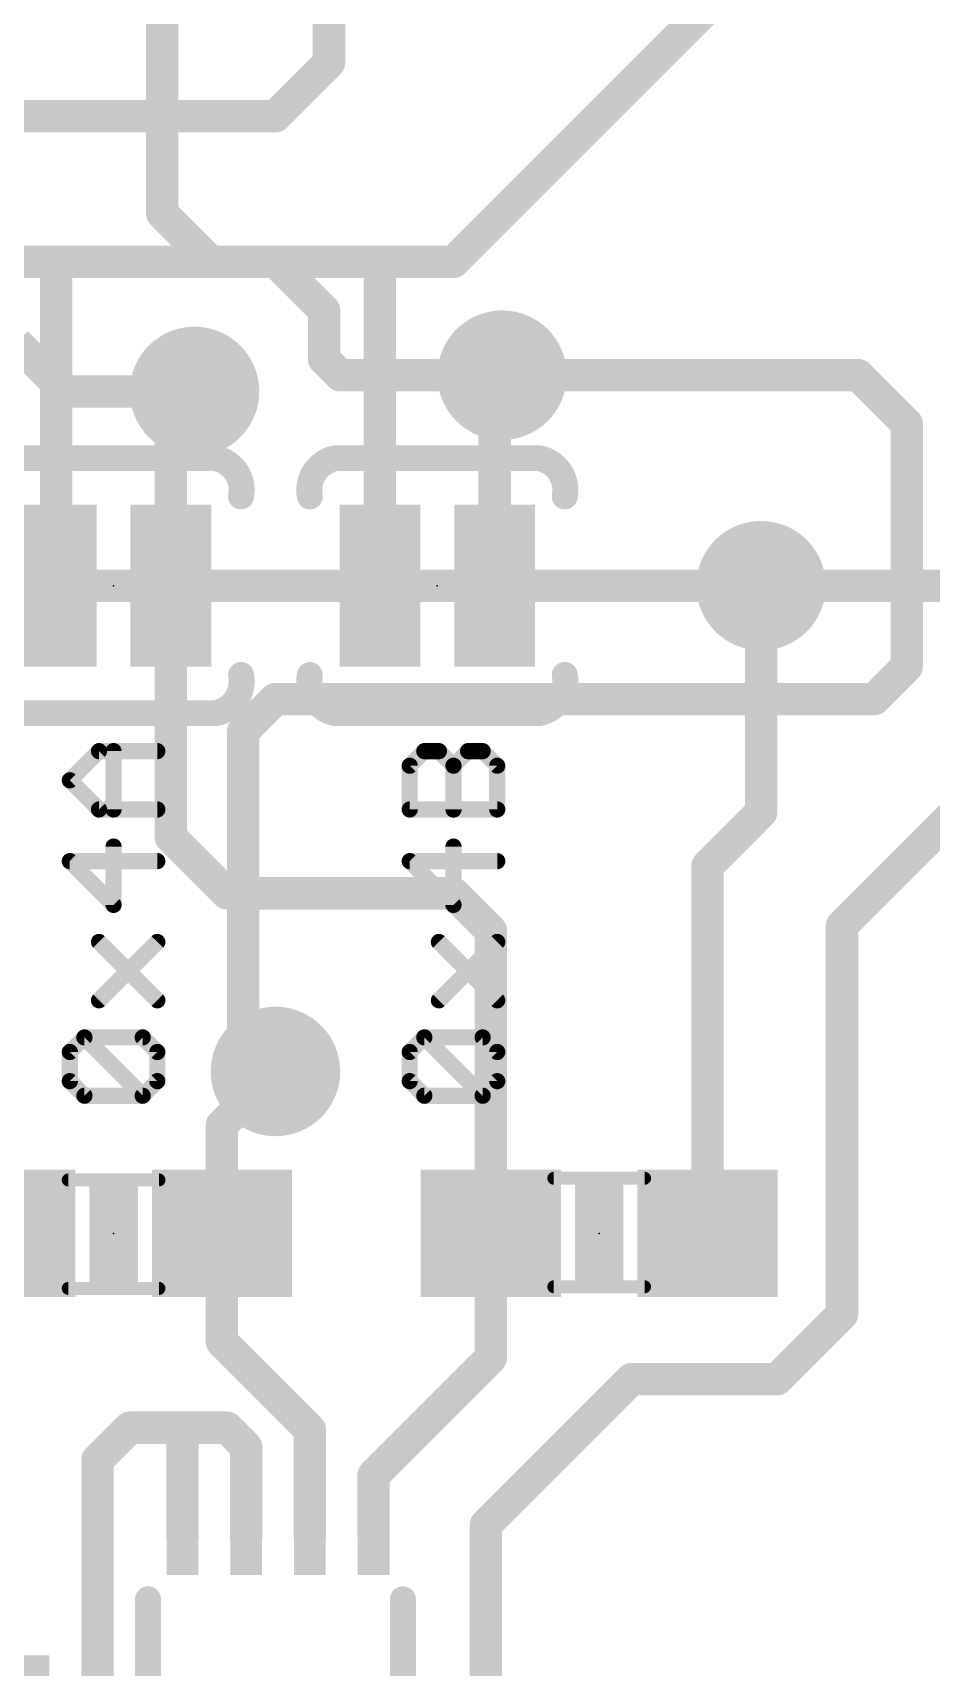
# Model space of a CAD drawing. Extents: x -22 to 88, y -20 to 45.
# Drawn here: x 10.8 to 17.85, y 15.65 to 28.47 of the extents above; entities that cross this region are included whole.
import ezdxf

# ---------------------------------------------------------------- set-up
doc = ezdxf.new("R2010")
doc.units = 0
for name, color, linetype in [('1', 12, 'CONTINUOUS'), ('16', 132, 'CONTINUOUS'), ('18', 110, 'CONTINUOUS'), ('21', 41, 'CONTINUOUS'), ('23', 53, 'CONTINUOUS'), ('51', 53, 'CONTINUOUS')]:
    doc.layers.add(name, color=color, linetype=linetype)

# ---------------------------------------------------------------- blocks, each defined once
blk = doc.blocks.new('RECT')
blk.add_solid([(-0.5, -0.5), (0.5, -0.5), (-0.5, 0.5), (0.5, 0.5)])
blk = doc.blocks.new('ROUNDV')
at = {"const_width": 0.5}
blk.add_lwpolyline([(0, -0.25, 1), (0, 0.25, 1), (0, -0.25)], format="xyb", dxfattribs=at)

msp = doc.modelspace()

# ---------------------------------------------------------------- linework, layer by layer
at = {"layer": '1', "const_width": 0.254}
for points in [[(13.12, 30.48), (13.12, 28.233)], [(14.097, 26.67), (17.018, 29.591)], [(12.7, 27.813), (13.12, 28.233)], [(9.525, 27.813), (12.7, 27.813)], [(8.509, 26.67), (10.922, 26.67)], [(10.922, 26.67), (13.589, 26.67)], [(10.98, 26.612), (10.922, 26.67)], [(13.52, 26.601), (13.589, 26.67)], [(13.589, 26.67), (14.097, 26.67)], [(10.98, 24.13), (10.98, 26.612)], [(13.52, 24.13), (13.52, 26.601)], [(14.42, 25.723), (14.478, 25.781)], [(11.88, 25.469), (12.065, 25.654)], [(14.42, 24.13), (14.42, 25.723)], [(11.88, 24.13), (11.88, 25.469)], [(11.88, 24.13), (11.88, 22.156)], [(16.51, 24.13), (16.51, 22.352)], [(18.796, 24.13), (16.51, 24.13)], [(18.288, 22.606), (17.145, 21.463)], [(16.51, 22.352), (16.09, 21.932)], [(12.319, 21.717), (11.88, 22.156)], [(16.09, 19.05), (16.09, 21.932)], [(14.097, 21.717), (12.319, 21.717)], [(14.39, 21.424), (14.097, 21.717)], [(14.39, 19.05), (14.39, 21.424)], [(17.145, 21.463), (17.145, 18.415)], [(12.28, 19.9), (12.7, 20.32)], [(12.28, 19.05), (12.28, 19.9)], [(12.28, 19.05), (12.28, 18.2)], [(14.39, 19.05), (14.39, 18.073)], [(17.145, 18.415), (16.637, 17.907)], [(12.97, 17.51), (12.28, 18.2)], [(14.39, 18.073), (13.47, 17.153)], [(15.494, 17.907), (14.351, 16.764)], [(16.637, 17.907), (15.494, 17.907)], [(11.303, 17.272), (11.557, 17.526)], [(11.557, 17.526), (11.938, 17.526)], [(11.938, 17.526), (12.319, 17.526)], [(11.97, 17.494), (11.938, 17.526)], [(11.97, 16.6708), (11.97, 17.494)], [(12.47, 17.375), (12.319, 17.526)], [(12.97, 16.6708), (12.97, 17.51)], [(12.47, 16.6708), (12.47, 17.375)], [(11.303, 15.494), (11.303, 17.272)], [(13.47, 16.6708), (13.47, 17.153)], [(14.351, 16.764), (14.351, 15.494)]]:
    msp.add_lwpolyline(points, dxfattribs=at)
at = {"layer": '1', "const_width": 0.127}
for points in [[(13.1649, 28.1881, 1), (13.0751, 28.2779)], [(13.0565, 28.233, 1), (13.1835, 28.233)], [(12.6551, 27.8579, 1), (12.7449, 27.7681)], [(12.7, 27.7495, 1), (12.7, 27.8765)], [(10.922, 26.7335, 1), (10.922, 26.6065)], [(10.9669, 26.7149, 1), (10.8771, 26.6251)], [(10.922, 26.6065, 1), (10.922, 26.7335)], [(13.589, 26.7335, 1), (13.589, 26.6065)], [(13.6339, 26.6251, 1), (13.5441, 26.7149)], [(13.589, 26.6065, 1), (13.589, 26.7335)], [(14.097, 26.6065, 1), (14.097, 26.7335)], [(11.0435, 26.612, 1), (10.9165, 26.612)], [(10.9351, 26.5671, 1), (11.0249, 26.6569)], [(13.5835, 26.601, 1), (13.4565, 26.601)], [(13.4751, 26.6459, 1), (13.5649, 26.5561)], [(14.0521, 26.7149, 1), (14.1419, 26.6251)], [(14.5229, 25.7361, 1), (14.4331, 25.8259)], [(12.1099, 25.6091, 1), (12.0201, 25.6989)], [(14.4835, 25.723, 1), (14.3565, 25.723)], [(14.3751, 25.7679, 1), (14.4649, 25.6781)], [(11.9435, 25.469, 1), (11.8165, 25.469)], [(11.8351, 25.5139, 1), (11.9249, 25.4241)], [(11.9435, 24.13, 1), (11.8165, 24.13)], [(16.5735, 24.13, 1), (16.4465, 24.13)], [(16.51, 24.1935, 1), (16.51, 24.0665)], [(10.9165, 24.13, 1), (11.0435, 24.13)], [(11.8165, 24.13, 1), (11.9435, 24.13)], [(13.4565, 24.13, 1), (13.5835, 24.13)], [(14.3565, 24.13, 1), (14.4835, 24.13)], [(16.5549, 22.3071, 1), (16.4651, 22.3969)], [(16.4465, 22.352, 1), (16.5735, 22.352)], [(11.9249, 22.2009, 1), (11.8351, 22.1111)], [(11.8165, 22.156, 1), (11.9435, 22.156)], [(16.1535, 21.932, 1), (16.0265, 21.932)], [(16.0451, 21.9769, 1), (16.1349, 21.8871)], [(12.319, 21.7805, 1), (12.319, 21.6535)], [(12.2741, 21.6721, 1), (12.3639, 21.7619)], [(14.1419, 21.7619, 1), (14.0521, 21.6721)], [(14.097, 21.6535, 1), (14.097, 21.7805)], [(14.4535, 21.424, 1), (14.3265, 21.424)], [(17.2085, 21.463, 1), (17.0815, 21.463)], [(17.1001, 21.5079, 1), (17.1899, 21.4181)], [(14.3451, 21.3791, 1), (14.4349, 21.4689)], [(12.7449, 20.2751, 1), (12.6551, 20.3649)], [(12.3435, 19.9, 1), (12.2165, 19.9)], [(12.2351, 19.9449, 1), (12.3249, 19.8551)], [(12.3435, 19.05, 1), (12.2165, 19.05)], [(12.2165, 19.05, 1), (12.3435, 19.05)], [(14.4535, 19.05, 1), (14.3265, 19.05)], [(14.3265, 19.05, 1), (14.4535, 19.05)], [(16.0265, 19.05, 1), (16.1535, 19.05)], [(17.0815, 18.415, 1), (17.2085, 18.415)], [(17.1899, 18.3701, 1), (17.1001, 18.4599)], [(12.3249, 18.2449, 1), (12.2351, 18.1551)], [(12.2165, 18.2, 1), (12.3435, 18.2)], [(14.3265, 18.073, 1), (14.4535, 18.073)], [(14.4349, 18.0281, 1), (14.3451, 18.1179)], [(15.494, 17.9705, 1), (15.494, 17.8435)], [(15.5389, 17.8621, 1), (15.4491, 17.9519)], [(16.5921, 17.9519, 1), (16.6819, 17.8621)], [(16.637, 17.8435, 1), (16.637, 17.9705)], [(11.557, 17.5895, 1), (11.557, 17.4625)], [(11.6019, 17.4811, 1), (11.5121, 17.5709)], [(11.938, 17.5895, 1), (11.938, 17.4625)], [(11.9829, 17.5709, 1), (11.8931, 17.4811)], [(12.0335, 17.494, 1), (11.9065, 17.494)], [(11.9251, 17.4491, 1), (12.0149, 17.5389)], [(11.938, 17.4625, 1), (11.938, 17.5895)], [(12.3639, 17.5709, 1), (12.2741, 17.4811)], [(12.319, 17.4625, 1), (12.319, 17.5895)], [(13.0335, 17.51, 1), (12.9065, 17.51)], [(12.9251, 17.4651, 1), (13.0149, 17.5549)], [(12.5335, 17.375, 1), (12.4065, 17.375)], [(12.4251, 17.3301, 1), (12.5149, 17.4199)], [(11.3665, 17.272, 1), (11.2395, 17.272)], [(11.2581, 17.3169, 1), (11.3479, 17.2271)], [(13.5335, 17.153, 1), (13.4065, 17.153)], [(13.4251, 17.1979, 1), (13.5149, 17.1081)], [(14.4145, 16.764, 1), (14.2875, 16.764)], [(14.3061, 16.8089, 1), (14.3959, 16.7191)], [(11.9065, 16.6708, 1), (12.0335, 16.6708)], [(12.4065, 16.6708, 1), (12.5335, 16.6708)], [(12.9065, 16.6708, 1), (13.0335, 16.6708)], [(13.4065, 16.6708, 1), (13.5335, 16.6708)]]:
    msp.add_lwpolyline(points, format="xyb", dxfattribs=at)
at = {"layer": '16', "const_width": 0.254}
for points in [[(11.811, 30.099), (11.811, 27.051)], [(11.811, 27.051), (12.192, 26.67)], [(12.192, 26.67), (12.7, 26.67)], [(12.7, 26.67), (13.081, 26.289)], [(13.081, 26.289), (13.081, 25.908)], [(11.049, 25.654), (10.668, 26.035)], [(13.081, 25.908), (13.208, 25.781)], [(13.208, 25.781), (14.478, 25.781)], [(14.478, 25.781), (17.272, 25.781)], [(17.272, 25.781), (17.653, 25.4)], [(12.065, 25.654), (11.049, 25.654)], [(17.653, 25.4), (17.653, 23.495)], [(9.906, 24.13), (16.51, 24.13)], [(17.653, 23.495), (17.399, 23.241)], [(12.7, 23.241), (12.446, 22.987)], [(17.399, 23.241), (12.7, 23.241)], [(12.446, 22.987), (12.446, 20.574)], [(12.446, 20.574), (12.7, 20.32)]]:
    msp.add_lwpolyline(points, dxfattribs=at)
at = {"layer": '16', "const_width": 0.127}
for points in [[(11.8559, 27.0959, 1), (11.7661, 27.0061)], [(11.7475, 27.051, 1), (11.8745, 27.051)], [(12.192, 26.7335, 1), (12.192, 26.6065)], [(12.7449, 26.7149, 1), (12.6551, 26.6251)], [(12.7, 26.6065, 1), (12.7, 26.7335)], [(12.1471, 26.6251, 1), (12.2369, 26.7149)], [(13.1445, 26.289, 1), (13.0175, 26.289)], [(13.0361, 26.2441, 1), (13.1259, 26.3339)], [(13.1259, 25.9529, 1), (13.0361, 25.8631)], [(13.0175, 25.908, 1), (13.1445, 25.908)], [(13.208, 25.8445, 1), (13.208, 25.7175)], [(14.478, 25.8445, 1), (14.478, 25.7175)], [(14.478, 25.7175, 1), (14.478, 25.8445)], [(17.3169, 25.8259, 1), (17.2271, 25.7361)], [(17.272, 25.7175, 1), (17.272, 25.8445)], [(11.049, 25.7175, 1), (11.049, 25.5905)], [(12.065, 25.5905, 1), (12.065, 25.7175)], [(13.1631, 25.7361, 1), (13.2529, 25.8259)], [(11.0041, 25.6091, 1), (11.0939, 25.6989)], [(17.7165, 25.4, 1), (17.5895, 25.4)], [(17.6081, 25.3551, 1), (17.6979, 25.4449)], [(16.51, 24.0665, 1), (16.51, 24.1935)], [(17.6979, 23.4501, 1), (17.6081, 23.5399)], [(17.5895, 23.495, 1), (17.7165, 23.495)], [(12.7, 23.3045, 1), (12.7, 23.1775)], [(12.7449, 23.1961, 1), (12.6551, 23.2859)], [(17.3541, 23.2859, 1), (17.4439, 23.1961)], [(17.399, 23.1775, 1), (17.399, 23.3045)], [(12.5095, 22.987, 1), (12.3825, 22.987)], [(12.4011, 23.0319, 1), (12.4909, 22.9421)], [(12.4909, 20.6189, 1), (12.4011, 20.5291)], [(12.3825, 20.574, 1), (12.5095, 20.574)], [(12.6551, 20.2751, 1), (12.7449, 20.3649)]]:
    msp.add_lwpolyline(points, format="xyb", dxfattribs=at)
at = {"layer": '21'}
for points, const_width in [([(10.63, 25.13), (12.23, 25.13)], 0.2032), ([(13.17, 25.13), (14.77, 25.13)], 0.2032), ([(12.23, 23.13), (10.63, 23.13)], 0.2032), ([(14.77, 23.13), (13.17, 23.13)], 0.2032), ([(11.0865, 22.6035), (11.3153, 22.8323)], 0.127), ([(11.3153, 22.8323), (11.7729, 22.8323)], 0.127), ([(11.4297, 22.3747), (11.4297, 22.8323)], 0.127), ([(13.7535, 22.7179), (13.8679, 22.8323)], 0.127), ([(13.8679, 22.8323), (13.9823, 22.8323)], 0.127), ([(13.9823, 22.8323), (14.0967, 22.7179)], 0.127), ([(14.0967, 22.7179), (14.2111, 22.8323)], 0.127), ([(14.2111, 22.8323), (14.3255, 22.8323)], 0.127), ([(14.3255, 22.8323), (14.4399, 22.7179)], 0.127), ([(13.7535, 22.3747), (13.7535, 22.7179)], 0.127), ([(14.0967, 22.3747), (14.0967, 22.7179)], 0.127), ([(14.4399, 22.7179), (14.4399, 22.3747)], 0.127), ([(11.3153, 22.3747), (11.0865, 22.6035)], 0.127), ([(11.7729, 22.3747), (11.3153, 22.3747)], 0.127), ([(14.4399, 22.3747), (13.7535, 22.3747)], 0.127), ([(11.4297, 21.6263), (11.4297, 22.0839)], 0.127), ([(14.0967, 21.6263), (14.0967, 22.0839)], 0.127), ([(11.7729, 21.9695), (11.0865, 21.9695)], 0.127), ([(11.0865, 21.9695), (11.4297, 21.6263)], 0.127), ([(14.4399, 21.9695), (13.7535, 21.9695)], 0.127), ([(13.7535, 21.9695), (14.0967, 21.6263)], 0.127), ([(11.3153, 20.8779), (11.7729, 21.3355)], 0.127), ([(11.7729, 20.8779), (11.3153, 21.3355)], 0.127), ([(13.9823, 20.8779), (14.4399, 21.3355)], 0.127), ([(14.4399, 20.8779), (13.9823, 21.3355)], 0.127), ([(11.0865, 20.4727), (11.2009, 20.5871)], 0.127), ([(11.2009, 20.5871), (11.6585, 20.5871)], 0.127), ([(11.6585, 20.1295), (11.2009, 20.5871)], 0.127), ([(11.6585, 20.5871), (11.7729, 20.4727)], 0.127), ([(13.7535, 20.4727), (13.8679, 20.5871)], 0.127), ([(13.8679, 20.5871), (14.3255, 20.5871)], 0.127), ([(14.3255, 20.1295), (13.8679, 20.5871)], 0.127), ([(14.3255, 20.5871), (14.4399, 20.4727)], 0.127), ([(11.0865, 20.2439), (11.0865, 20.4727)], 0.127), ([(11.7729, 20.4727), (11.7729, 20.2439)], 0.127), ([(13.7535, 20.2439), (13.7535, 20.4727)], 0.127), ([(14.4399, 20.4727), (14.4399, 20.2439)], 0.127), ([(11.2009, 20.1295), (11.0865, 20.2439)], 0.127), ([(11.7729, 20.2439), (11.6585, 20.1295)], 0.127), ([(13.8679, 20.1295), (13.7535, 20.2439)], 0.127), ([(14.4399, 20.2439), (14.3255, 20.1295)], 0.127), ([(11.6585, 20.1295), (11.2009, 20.1295)], 0.127), ([(14.3255, 20.1295), (13.8679, 20.1295)], 0.127), ([(11.7, 16.18), (11.7, 14.31)], 0.2032), ([(13.7, 14.31), (13.7, 16.18)], 0.2032)]:
    msp.add_lwpolyline(points, dxfattribs=dict(at, const_width=const_width))
for points, const_width in [([(12.43, 24.83, 0.4142), (12.23, 25.13)], 0.2032), ([(12.24, 25.1798, 1), (12.22, 25.0802)], 0.1016), ([(12.23, 25.0792, 1), (12.23, 25.1808)], 0.1016), ([(13.17, 25.13, 0.4142), (12.97, 24.83)], 0.2032), ([(13.17, 25.1808, 1), (13.17, 25.0792)], 0.1016), ([(13.18, 25.0802, 1), (13.16, 25.1798)], 0.1016), ([(14.97, 24.83, 0.4142), (14.77, 25.13)], 0.2032), ([(14.78, 25.1798, 1), (14.76, 25.0802)], 0.1016), ([(14.77, 25.0792, 1), (14.77, 25.1808)], 0.1016), ([(12.3802, 24.84, 1), (12.4798, 24.82)], 0.1016), ([(12.9202, 24.82, 1), (13.0198, 24.84)], 0.1016), ([(14.9202, 24.84, 1), (15.0198, 24.82)], 0.1016), ([(12.23, 23.13, 0.4142), (12.43, 23.43)], 0.2032), ([(12.4798, 23.44, 1), (12.3802, 23.42)], 0.1016), ([(12.97, 23.43, 0.4142), (13.17, 23.13)], 0.2032), ([(13.0198, 23.42, 1), (12.9202, 23.44)], 0.1016), ([(14.77, 23.13, 0.4142), (14.97, 23.43)], 0.2032), ([(15.0198, 23.44, 1), (14.9202, 23.42)], 0.1016), ([(12.22, 23.1798, 1), (12.24, 23.0802)], 0.1016), ([(12.23, 23.0792, 1), (12.23, 23.1808)], 0.1016), ([(13.17, 23.1808, 1), (13.17, 23.0792)], 0.1016), ([(13.16, 23.0802, 1), (13.18, 23.1798)], 0.1016), ([(14.76, 23.1798, 1), (14.78, 23.0802)], 0.1016), ([(14.77, 23.0792, 1), (14.77, 23.1808)], 0.1016), ([(11.3153, 22.8641, 1), (11.3153, 22.8006)], 0.0635), ([(11.3378, 22.8099, 1), (11.2929, 22.8548)], 0.0635), ([(11.4615, 22.8323, 1), (11.398, 22.8323)], 0.0635), ([(11.7729, 22.8006, 1), (11.7729, 22.8641)], 0.0635), ([(13.8679, 22.8641, 1), (13.8679, 22.8006)], 0.0635), ([(13.8904, 22.8099, 1), (13.8455, 22.8548)], 0.0635), ([(14.0048, 22.8548, 1), (13.9599, 22.8099)], 0.0635), ([(13.9823, 22.8006, 1), (13.9823, 22.8641)], 0.0635), ([(14.2111, 22.8641, 1), (14.2111, 22.8006)], 0.0635), ([(14.2336, 22.8099, 1), (14.1887, 22.8548)], 0.0635), ([(14.348, 22.8548, 1), (14.3031, 22.8099)], 0.0635), ([(14.3255, 22.8006, 1), (14.3255, 22.8641)], 0.0635), ([(13.7853, 22.7179, 1), (13.7218, 22.7179)], 0.0635), ([(13.7311, 22.7404, 1), (13.776, 22.6955)], 0.0635), ([(14.1285, 22.7179, 1), (14.065, 22.7179)], 0.0635), ([(14.0743, 22.7404, 1), (14.1192, 22.6955)], 0.0635), ([(14.0743, 22.6955, 1), (14.1192, 22.7404)], 0.0635), ([(14.4717, 22.7179, 1), (14.4082, 22.7179)], 0.0635), ([(14.4174, 22.6955, 1), (14.4624, 22.7404)], 0.0635), ([(11.109, 22.626, 1), (11.0641, 22.5811)], 0.0635), ([(11.0641, 22.626, 1), (11.109, 22.5811)], 0.0635), ([(11.3153, 22.4065, 1), (11.3153, 22.343)], 0.0635), ([(11.7729, 22.343, 1), (11.7729, 22.4065)], 0.0635), ([(13.7535, 22.4065, 1), (13.7535, 22.343)], 0.0635), ([(14.4399, 22.343, 1), (14.4399, 22.4065)], 0.0635), ([(11.2929, 22.3523, 1), (11.3378, 22.3972)], 0.0635), ([(11.398, 22.3747, 1), (11.4615, 22.3747)], 0.0635), ([(13.7218, 22.3747, 1), (13.7853, 22.3747)], 0.0635), ([(14.065, 22.3747, 1), (14.1285, 22.3747)], 0.0635), ([(14.4082, 22.3747, 1), (14.4717, 22.3747)], 0.0635), ([(11.4615, 22.0839, 1), (11.398, 22.0839)], 0.0635), ([(14.1285, 22.0839, 1), (14.065, 22.0839)], 0.0635), ([(11.0865, 22.0013, 1), (11.0865, 21.9378)], 0.0635), ([(11.109, 21.992, 1), (11.0641, 21.9471)], 0.0635), ([(11.7729, 21.9378, 1), (11.7729, 22.0013)], 0.0635), ([(13.7535, 22.0013, 1), (13.7535, 21.9378)], 0.0635), ([(13.776, 21.992, 1), (13.7311, 21.9471)], 0.0635), ([(14.4399, 21.9378, 1), (14.4399, 22.0013)], 0.0635), ([(11.4073, 21.6039, 1), (11.4522, 21.6488)], 0.0635), ([(14.0743, 21.6039, 1), (14.1192, 21.6488)], 0.0635), ([(11.398, 21.6263, 1), (11.4615, 21.6263)], 0.0635), ([(14.065, 21.6263, 1), (14.1285, 21.6263)], 0.0635), ([(11.3378, 21.358, 1), (11.2929, 21.3131)], 0.0635), ([(11.7954, 21.3131, 1), (11.7504, 21.358)], 0.0635), ([(14.0048, 21.358, 1), (13.9599, 21.3131)], 0.0635), ([(14.4624, 21.3131, 1), (14.4174, 21.358)], 0.0635), ([(11.2929, 20.9004, 1), (11.3378, 20.8555)], 0.0635), ([(11.7504, 20.8555, 1), (11.7954, 20.9004)], 0.0635), ([(13.9599, 20.9004, 1), (14.0048, 20.8555)], 0.0635), ([(14.4174, 20.8555, 1), (14.4624, 20.9004)], 0.0635), ([(11.2009, 20.6188, 1), (11.2009, 20.5553)], 0.0635), ([(11.2234, 20.6095, 1), (11.1785, 20.5646)], 0.0635), ([(11.2234, 20.5646, 1), (11.1785, 20.6095)], 0.0635), ([(11.681, 20.6095, 1), (11.6361, 20.5646)], 0.0635), ([(11.6585, 20.5553, 1), (11.6585, 20.6188)], 0.0635), ([(13.8679, 20.6188, 1), (13.8679, 20.5553)], 0.0635), ([(13.8904, 20.6095, 1), (13.8455, 20.5646)], 0.0635), ([(13.8904, 20.5646, 1), (13.8455, 20.6095)], 0.0635), ([(14.348, 20.6095, 1), (14.3031, 20.5646)], 0.0635), ([(14.3255, 20.5553, 1), (14.3255, 20.6188)], 0.0635), ([(11.1183, 20.4727, 1), (11.0548, 20.4727)], 0.0635), ([(11.0641, 20.4951, 1), (11.109, 20.4502)], 0.0635), ([(11.8047, 20.4727, 1), (11.7411, 20.4727)], 0.0635), ([(11.7504, 20.4502, 1), (11.7954, 20.4951)], 0.0635), ([(13.7853, 20.4727, 1), (13.7218, 20.4727)], 0.0635), ([(13.7311, 20.4951, 1), (13.776, 20.4502)], 0.0635), ([(14.4717, 20.4727, 1), (14.4082, 20.4727)], 0.0635), ([(14.4174, 20.4502, 1), (14.4624, 20.4951)], 0.0635), ([(11.0548, 20.2439, 1), (11.1183, 20.2439)], 0.0635), ([(11.109, 20.2663, 1), (11.0641, 20.2214)], 0.0635), ([(11.7411, 20.2439, 1), (11.8047, 20.2439)], 0.0635), ([(11.7954, 20.2214, 1), (11.7504, 20.2663)], 0.0635), ([(13.776, 20.2663, 1), (13.7311, 20.2214)], 0.0635), ([(13.7218, 20.2439, 1), (13.7853, 20.2439)], 0.0635), ([(14.4082, 20.2439, 1), (14.4717, 20.2439)], 0.0635), ([(14.4624, 20.2214, 1), (14.4174, 20.2663)], 0.0635), ([(11.2009, 20.1612, 1), (11.2009, 20.0978)], 0.0635), ([(11.1785, 20.107, 1), (11.2234, 20.152)], 0.0635), ([(11.6361, 20.152, 1), (11.681, 20.107)], 0.0635), ([(11.6361, 20.107, 1), (11.681, 20.152)], 0.0635), ([(11.6585, 20.0978, 1), (11.6585, 20.1612)], 0.0635), ([(13.8679, 20.1612, 1), (13.8679, 20.0978)], 0.0635), ([(13.8455, 20.107, 1), (13.8904, 20.152)], 0.0635), ([(14.3031, 20.152, 1), (14.348, 20.107)], 0.0635), ([(14.3031, 20.107, 1), (14.348, 20.152)], 0.0635), ([(14.3255, 20.0978, 1), (14.3255, 20.1612)], 0.0635), ([(11.7508, 16.18, 1), (11.6492, 16.18)], 0.1016), ([(13.7508, 16.18, 1), (13.6492, 16.18)], 0.1016)]:
    msp.add_lwpolyline(points, format="xyb", dxfattribs=dict(at, const_width=const_width))
at = {"layer": '23'}
for p in [(11.43, 24.13), (13.97, 24.13), (11.43, 19.05), (15.24, 19.05)]:
    msp.add_point(p, dxfattribs=at)
at = {"layer": '51', "const_width": 0.1016}
for points in [[(11.786, 19.469), (11.074, 19.469)], [(14.884, 19.482), (15.596, 19.482)], [(11.786, 18.618), (11.074, 18.618)], [(14.884, 18.631), (15.596, 18.631)]]:
    msp.add_lwpolyline(points, dxfattribs=at)
at = {"layer": '51', "const_width": 0.0508}
for points in [[(11.074, 19.4944, 1), (11.074, 19.4436)], [(11.786, 19.4436, 1), (11.786, 19.4944)], [(14.884, 19.5074, 1), (14.884, 19.4566)], [(15.596, 19.4566, 1), (15.596, 19.5074)], [(11.074, 18.6434, 1), (11.074, 18.5926)], [(11.786, 18.5926, 1), (11.786, 18.6434)], [(14.884, 18.6564, 1), (14.884, 18.6056)], [(15.596, 18.6056, 1), (15.596, 18.6564)]]:
    msp.add_lwpolyline(points, format="xyb", dxfattribs=at)

# ---------------------------------------------------------------- block references
at = {"layer": '1'}
for p, xscale, yscale in [((10.98, 24.13), 0.635, 1.27), ((11.88, 24.13), 0.635, 1.27), ((13.52, 24.13), 0.635, 1.27), ((14.42, 24.13), 0.635, 1.27), ((11.97, 16.6708), 0.25, 0.6016), ((12.47, 16.6708), 0.25, 0.6016), ((12.97, 16.6708), 0.25, 0.6016), ((13.47, 16.6708), 0.25, 0.6016)]:
    msp.add_blockref('RECT', p, dxfattribs=dict(at, xscale=xscale, yscale=yscale))
at = {"layer": '1', "xscale": 1.1, "rotation": 180}
for p in [(10.58, 19.05), (12.28, 19.05), (10.375, 15.24)]:
    msp.add_blockref('RECT', p, dxfattribs=at)
at = {"layer": '1', "xscale": 1.1}
for p in [(14.39, 19.05), (16.09, 19.05)]:
    msp.add_blockref('RECT', p, dxfattribs=at)
at = {"layer": '18', "xscale": 1.016, "yscale": 1.016}
for p in [(14.478, 25.781), (14.478, 25.781), (12.065, 25.654), (12.065, 25.654), (16.51, 24.13), (16.51, 24.13), (12.7, 20.32), (12.7, 20.32)]:
    msp.add_blockref('ROUNDV', p, dxfattribs=at)
at = {"layer": '21', "xscale": 0.381, "yscale": 0.762, "rotation": 180}
msp.add_blockref('RECT', (11.43, 19.05), dxfattribs=at)
at = {"layer": '21', "xscale": 0.381, "yscale": 0.762}
msp.add_blockref('RECT', (15.24, 19.05), dxfattribs=at)
at = {"layer": '51', "xscale": 0.5001, "yscale": 0.95, "rotation": 180}
for p in [(10.8498, 19.0449), (12.0182, 19.0449)]:
    msp.add_blockref('RECT', p, dxfattribs=at)
at = {"layer": '51', "xscale": 0.5001, "yscale": 0.95}
for p in [(14.6519, 19.0551), (15.8203, 19.0551)]:
    msp.add_blockref('RECT', p, dxfattribs=at)

doc.saveas('drawing.dxf')
